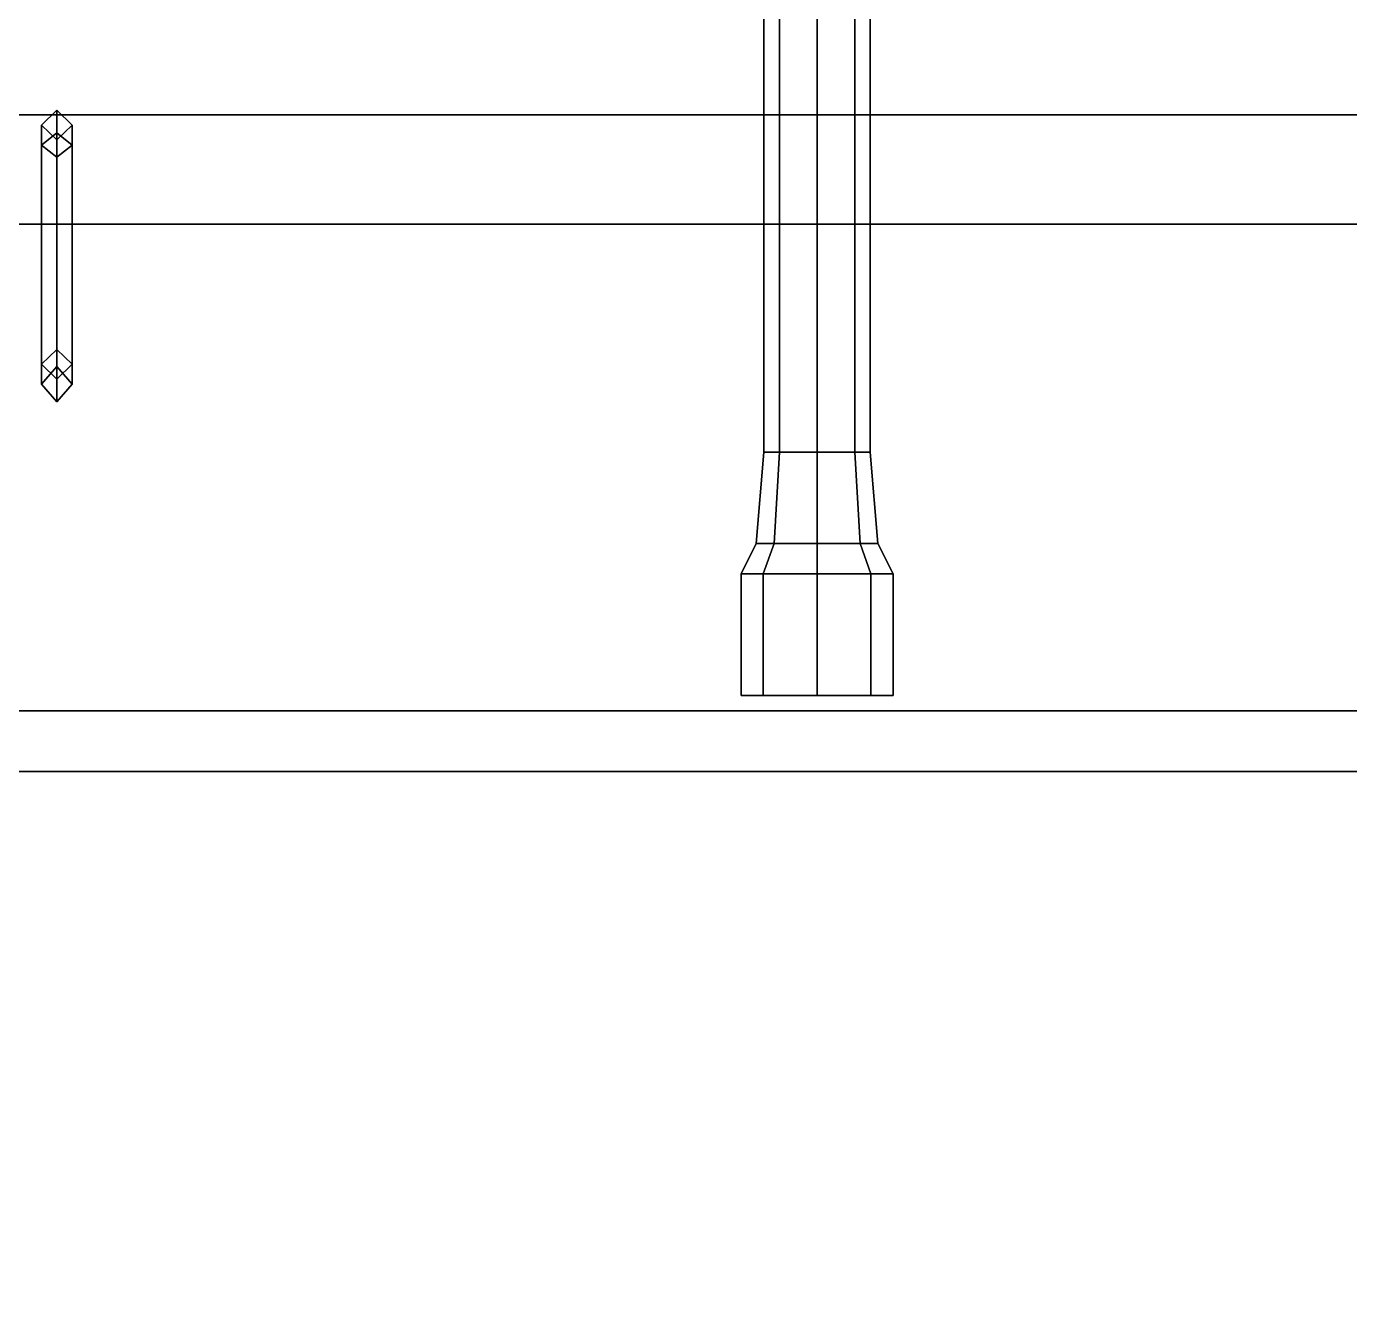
# Model space of a CAD drawing. Header units: millimetres. Extents: x -1.5 to 1.5, y -4.1 to 6.9.
# Drawn here: x -0.6 to 0.27, y -2.388 to -1.54 of the extents above; entities that cross this region are included whole.
import ezdxf

# ---------------------------------------------------------------- set-up
doc = ezdxf.new("R2010")
doc.units = ezdxf.units.MM
for name, color, linetype in [('7tp_gun', 1, 'Continuous'), ('7tp_hull', 7, 'Continuous'), ('c7p_hull', 7, 'Continuous'), ('snow_plough', 2, 'Continuous')]:
    doc.layers.add(name, color=color, linetype=linetype)

msp = doc.modelspace()

# ---------------------------------------------------------------- linework, layer by layer
for points in [[(0.8, 1.46, 0.4), (0.8, -1.67, 0.4), (-0.8, -1.67, 0.4), (-0.8, 1.46, 0.4)], [(-0.77, -1.598, 0.98), (-0.77, -2.03, 0.9), (0.77, -2.03, 0.9), (0.77, -1.598, 0.98)], [(-0.58, -1.59499, 0.98056), (-0.59, -1.60482, 0.97874), (-0.59, -1.61797, 1.04832), (-0.58, -1.61, 1.06)], [(-0.57, -1.60482, 0.97874), (-0.58, -1.59499, 0.98056), (-0.58, -1.61, 1.06), (-0.57, -1.61797, 1.04832)], [(-0.59, -1.60482, 0.97874), (-0.58, -1.61465, 0.97692), (-0.58, -1.62594, 1.03663), (-0.59, -1.61797, 1.04832)], [(-0.58, -1.61465, 0.97692), (-0.57, -1.60482, 0.97874), (-0.57, -1.61797, 1.04832), (-0.58, -1.62594, 1.03663)], [(-0.58, -1.61, 1.06), (-0.59, -1.61797, 1.04832), (-0.59, -1.77519, 1.01861), (-0.58, -1.78687, 1.02658)], [(-0.59, -1.61797, 1.04832), (-0.58, -1.62594, 1.03663), (-0.58, -1.7635, 1.01064), (-0.59, -1.77519, 1.01861)], [(-0.57, -1.61797, 1.04832), (-0.58, -1.61, 1.06), (-0.58, -1.78687, 1.02658), (-0.57, -1.77519, 1.01861)], [(-0.58, -1.62594, 1.03663), (-0.57, -1.61797, 1.04832), (-0.57, -1.77519, 1.01861), (-0.58, -1.7635, 1.01064)], [(-0.77, -1.99, 0.68), (-0.77, -1.67, 0.4), (0.77, -1.67, 0.4), (0.77, -1.99, 0.68)], [(-0.58, -1.75232, 0.95142), (-0.59, -1.76215, 0.9496), (-0.59, -1.77519, 1.01861), (-0.58, -1.7635, 1.01064)], [(-0.57, -1.76215, 0.9496), (-0.58, -1.75232, 0.95142), (-0.58, -1.7635, 1.01064), (-0.57, -1.77519, 1.01861)], [(-0.59, -1.76215, 0.9496), (-0.58, -1.77198, 0.94778), (-0.58, -1.78687, 1.02658), (-0.59, -1.77519, 1.01861)], [(-0.58, -1.77198, 0.94778), (-0.57, -1.76215, 0.9496), (-0.57, -1.77519, 1.01861), (-0.58, -1.78687, 1.02658)], [(-0.77, -2.03, 0.9), (-0.77, -1.99, 0.68), (0.77, -1.99, 0.68), (0.77, -2.03, 0.9)]]:
    msp.add_3dface(points)
at = {"layer": '7tp_gun'}
for points in [[(-0.10475, -1.34, 1.89475), (-0.115, -1.34, 1.87), (-0.115, -1.82, 1.87), (-0.10475, -1.82, 1.89475)], [(-0.115, -1.34, 1.87), (-0.10475, -1.34, 1.84525), (-0.10475, -1.82, 1.84525), (-0.115, -1.82, 1.87)], [(-0.08, -1.34, 1.905), (-0.10475, -1.34, 1.89475), (-0.10475, -1.82, 1.89475), (-0.08, -1.82, 1.905)], [(-0.10475, -1.34, 1.84525), (-0.08, -1.34, 1.835), (-0.08, -1.82, 1.835), (-0.10475, -1.82, 1.84525)], [(-0.05525, -1.34, 1.89475), (-0.08, -1.34, 1.905), (-0.08, -1.82, 1.905), (-0.05525, -1.82, 1.89475)], [(-0.08, -1.34, 1.835), (-0.05525, -1.34, 1.84525), (-0.05525, -1.82, 1.84525), (-0.08, -1.82, 1.835)], [(-0.045, -1.34, 1.87), (-0.05525, -1.34, 1.89475), (-0.05525, -1.82, 1.89475), (-0.045, -1.82, 1.87)], [(-0.05525, -1.34, 1.84525), (-0.045, -1.34, 1.87), (-0.045, -1.82, 1.87), (-0.05525, -1.82, 1.84525)], [(-0.10475, -1.82, 1.89475), (-0.115, -1.82, 1.87), (-0.12, -1.88, 1.87), (-0.10828, -1.88, 1.89828)], [(-0.115, -1.82, 1.87), (-0.10475, -1.82, 1.84525), (-0.10828, -1.88, 1.84172), (-0.12, -1.88, 1.87)], [(-0.08, -1.82, 1.905), (-0.10475, -1.82, 1.89475), (-0.10828, -1.88, 1.89828), (-0.08, -1.88, 1.91)], [(-0.10475, -1.82, 1.84525), (-0.08, -1.82, 1.835), (-0.08, -1.88, 1.83), (-0.10828, -1.88, 1.84172)], [(-0.05525, -1.82, 1.89475), (-0.08, -1.82, 1.905), (-0.08, -1.88, 1.91), (-0.05172, -1.88, 1.89828)], [(-0.08, -1.82, 1.835), (-0.05525, -1.82, 1.84525), (-0.05172, -1.88, 1.84172), (-0.08, -1.88, 1.83)], [(-0.045, -1.82, 1.87), (-0.05525, -1.82, 1.89475), (-0.05172, -1.88, 1.89828), (-0.04, -1.88, 1.87)], [(-0.05525, -1.82, 1.84525), (-0.045, -1.82, 1.87), (-0.04, -1.88, 1.87), (-0.05172, -1.88, 1.84172)], [(-0.10828, -1.88, 1.89828), (-0.12, -1.88, 1.87), (-0.13, -1.9, 1.87), (-0.11536, -1.9, 1.90536)], [(-0.12, -1.88, 1.87), (-0.10828, -1.88, 1.84172), (-0.11536, -1.9, 1.83464), (-0.13, -1.9, 1.87)], [(-0.08, -1.88, 1.91), (-0.10828, -1.88, 1.89828), (-0.11536, -1.9, 1.90536), (-0.08, -1.9, 1.92)], [(-0.10828, -1.88, 1.84172), (-0.08, -1.88, 1.83), (-0.08, -1.9, 1.82), (-0.11536, -1.9, 1.83464)], [(-0.05172, -1.88, 1.89828), (-0.08, -1.88, 1.91), (-0.08, -1.9, 1.92), (-0.04464, -1.9, 1.90536)], [(-0.08, -1.88, 1.83), (-0.05172, -1.88, 1.84172), (-0.04464, -1.9, 1.83464), (-0.08, -1.9, 1.82)], [(-0.04, -1.88, 1.87), (-0.05172, -1.88, 1.89828), (-0.04464, -1.9, 1.90536), (-0.03, -1.9, 1.87)], [(-0.05172, -1.88, 1.84172), (-0.04, -1.88, 1.87), (-0.03, -1.9, 1.87), (-0.04464, -1.9, 1.83464)], [(-0.11536, -1.9, 1.90536), (-0.13, -1.9, 1.87), (-0.13, -1.98, 1.87), (-0.11536, -1.98, 1.90536)], [(-0.13, -1.9, 1.87), (-0.11536, -1.9, 1.83464), (-0.11536, -1.98, 1.83464), (-0.13, -1.98, 1.87)], [(-0.08, -1.9, 1.92), (-0.11536, -1.9, 1.90536), (-0.11536, -1.98, 1.90536), (-0.08, -1.98, 1.92)], [(-0.11536, -1.9, 1.83464), (-0.08, -1.9, 1.82), (-0.08, -1.98, 1.82), (-0.11536, -1.98, 1.83464)], [(-0.04464, -1.9, 1.90536), (-0.08, -1.9, 1.92), (-0.08, -1.98, 1.92), (-0.04464, -1.98, 1.90536)], [(-0.08, -1.9, 1.82), (-0.04464, -1.9, 1.83464), (-0.04464, -1.98, 1.83464), (-0.08, -1.98, 1.82)], [(-0.03, -1.9, 1.87), (-0.04464, -1.9, 1.90536), (-0.04464, -1.98, 1.90536), (-0.03, -1.98, 1.87)], [(-0.04464, -1.9, 1.83464), (-0.03, -1.9, 1.87), (-0.03, -1.98, 1.87), (-0.04464, -1.98, 1.83464)], [(-0.11536, -1.98, 1.83464), (-0.03, -1.98, 1.87), (-0.04464, -1.98, 1.90536), (-0.13, -1.98, 1.87)], [(-0.13, -1.98, 1.87), (-0.04464, -1.98, 1.90536), (-0.08, -1.98, 1.92), (-0.11536, -1.98, 1.90536)], [(-0.08, -1.98, 1.82), (-0.04464, -1.98, 1.83464), (-0.03, -1.98, 1.87), (-0.11536, -1.98, 1.83464)]]:
    msp.add_3dface(points, dxfattribs=at)
at = {"layer": '7tp_hull'}
for points in [[(-0.8, -0.68, 1.15), (-0.77, -1.598, 0.98), (0.24, -1.12822, 1.067), (0.24, -0.68, 1.15)], [(0.24, -1.12822, 1.067), (-0.77, -1.598, 0.98), (0.77, -1.598, 0.98), (0.8, -1.12822, 1.067)]]:
    msp.add_3dface(points, dxfattribs=at)
at = {"layer": 'c7p_hull'}
msp.add_3dface([(-0.8, -1.598, 0.98), (0.8, -1.598, 0.98), (0.8, -1.23, 1.02), (-0.8, -1.23, 1.02)], dxfattribs=at)
at = {"layer": 'snow_plough'}
for points in [[(-1.51, -2.37, 0.72), (-1.51, -2.4, 0.79), (-0.01, -3.64, 0.79), (-0.01, -3.61, 0.72)], [(-1.51, -2.77, 0.06), (-1.51, -2.37, 0.72), (-0.01, -3.61, 0.72), (-0.01, -4.01, 0.06)], [(0.01, -3.61, 0.72), (0.01, -3.64, 0.79), (1.51, -2.4, 0.79), (1.51, -2.37, 0.72)], [(0.01, -4.01, 0.06), (0.01, -3.61, 0.72), (1.51, -2.37, 0.72), (1.51, -2.77, 0.06)]]:
    msp.add_3dface(points, dxfattribs=at)

doc.saveas('drawing.dxf')
